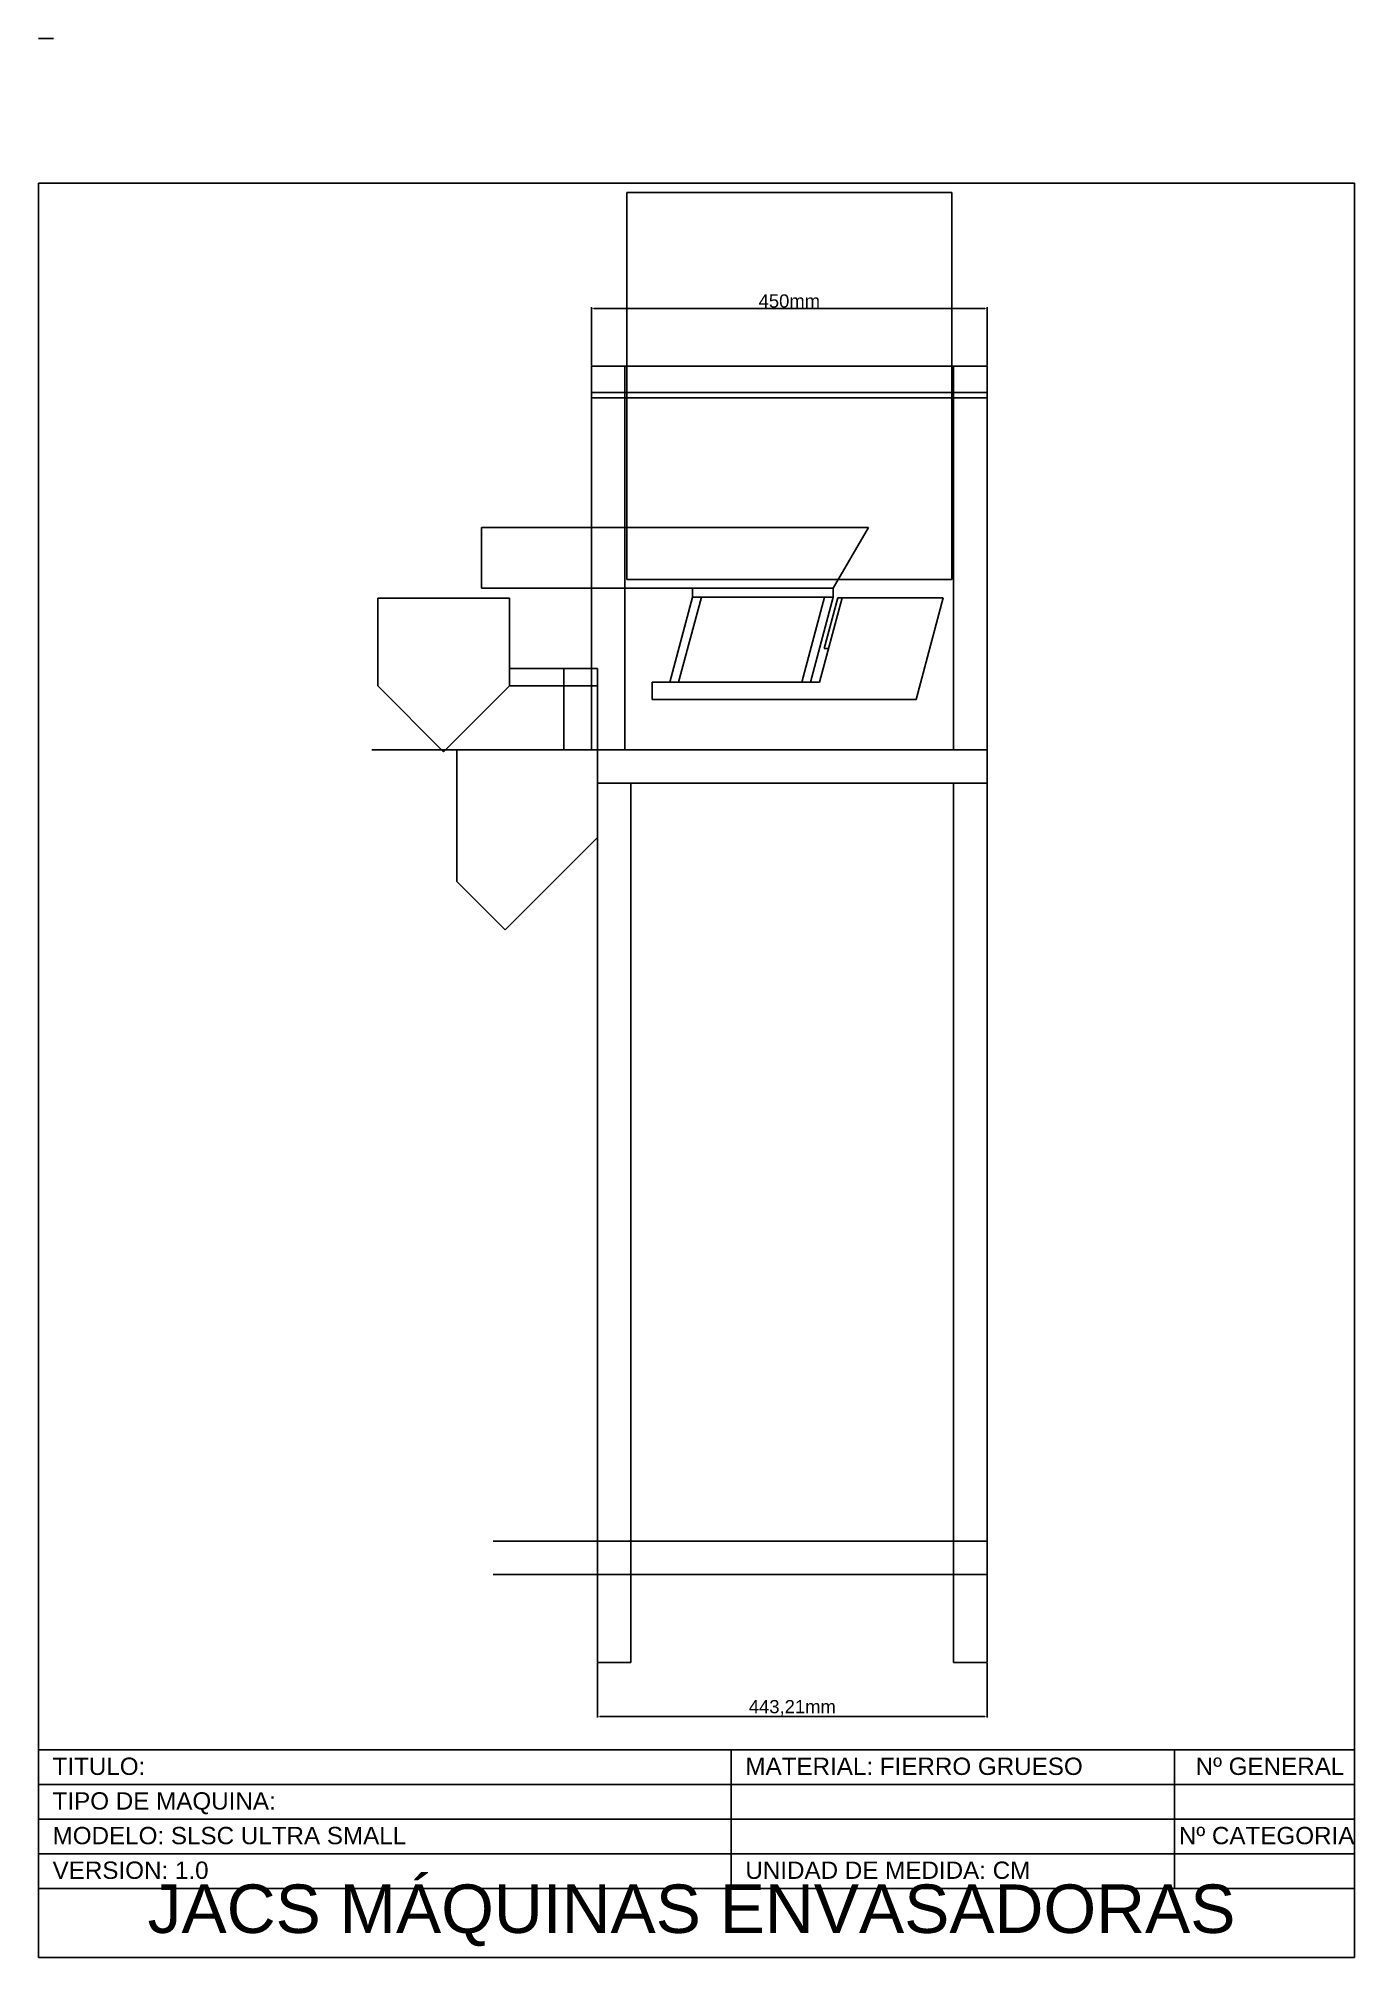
# Paper-space layout 'Layout2' of a CAD drawing. Header units: centimetres, sheet in millimetres. Extents: x 3 to 193, y 0 to 277.
# The model-space entities are those that its viewports show. They can reach past a viewport. Long polylines and large blocks are cut down to what shows.
import ezdxf

# ---------------------------------------------------------------- set-up
doc = ezdxf.new("R2010")
doc.units = ezdxf.units.CM
doc.header["$LTSCALE"] = 0.5
doc.linetypes.add('DASHED2', pattern=[9.525, 6.35, -3.175])
doc.styles.get("Standard").update_dxf_attribs({"font": 'arial.ttf'})
doc.dimstyles.new('ISO-25', dxfattribs={"dimtxt": 15, "dimasz": 2.5, "dimexe": 1.25, "dimexo": 0.625, "dimtad": 1, "dimtxsty": 'Standard', "dimcen": 2.5, "dimclrd": 1, "dimclre": 1, "dimadec": 0, "dimazin": 0, "dimtfac": 1, "dimtmove": 0, "dimatfit": 3, "dimfxl": 1, "dimarcsym": 0})

# ---------------------------------------------------------------- blocks, each defined once
blk = doc.blocks.new('*D147')
at = {"color": 1, "lineweight": -2, "transparency": 16777216}
for p, q in [((6073.3, 57600.6), (6073.3, 57666.8)), ((6075.8, 57665.5), (6520.8, 57665.5)), ((6523.3, 57600.6), (6523.3, 57666.8))]:
    blk.add_line(p, q, dxfattribs=at)
at = {"color": 1, "transparency": 16777216}
for points in [[(6075.8, 57665.9), (6075.8, 57665.1), (6073.3, 57665.5)], [(6520.8, 57665.9), (6520.8, 57665.1), (6523.3, 57665.5)]]:
    blk.add_solid(points, dxfattribs=at)
at = {"layer": 'Defpoints', "color": 0, "transparency": 16777216}
for p in [(6523.3, 57665.5), (6073.3, 57599.9), (6523.3, 57599.9)]:
    blk.add_point(p, dxfattribs=at)
at = {"color": 0, "transparency": 16777216, "insert": (6298.3, 57673.8), "char_height": 15, "attachment_point": 5}
blk.add_mtext('450mm', dxfattribs=at)
blk = doc.blocks.new('*D148')
at = {"color": 1, "lineweight": -2, "transparency": 16777216}
for p, q in [((6080.1, 56124.9), (6080.1, 56063)), ((6523.3, 56124.9), (6523.3, 56063)), ((6082.6, 56064.2), (6520.8, 56064.2))]:
    blk.add_line(p, q, dxfattribs=at)
at = {"color": 1, "transparency": 16777216}
for points in [[(6082.6, 56064.6), (6082.6, 56063.8), (6080.1, 56064.2)], [(6520.8, 56064.6), (6520.8, 56063.8), (6523.3, 56064.2)]]:
    blk.add_solid(points, dxfattribs=at)
at = {"layer": 'Defpoints', "color": 0, "transparency": 16777216}
for p in [(6080.1, 56125.5), (6523.3, 56125.5), (6523.3, 56064.2)]:
    blk.add_point(p, dxfattribs=at)
at = {"color": 0, "transparency": 16777216, "insert": (6301.7, 56073.9), "char_height": 15, "attachment_point": 5}
blk.add_mtext('443,21mm', dxfattribs=at)

msp = doc.modelspace()

# ---------------------------------------------------------------- linework, layer by layer
for p, q in [((6113.487, 57797.175), (6483.084, 57797.175)), ((6113.487, 57797.175), (6113.487, 57357.175)), ((6483.084, 57797.175), (6483.084, 57357.175)), ((6073.285, 57569.942), (6073.285, 57599.942)), ((6073.285, 57599.942), (6523.285, 57599.942)), ((6073.285, 57569.942), (6073.285, 57599.942)), ((6111.385, 57599.942), (6111.385, 57569.942)), ((6485.185, 57599.942), (6485.185, 57569.942)), ((6523.285, 57599.942), (6523.285, 57569.942)), ((6523.285, 57569.942), (6523.285, 57599.942)), ((6523.285, 57569.942), (6073.285, 57569.942)), ((6073.285, 57569.942), (6073.285, 57563.592)), ((6111.385, 57569.942), (6073.285, 57569.942)), ((6111.385, 57569.942), (6073.285, 57569.942)), ((6073.285, 57569.942), (6073.285, 57563.592)), ((6073.285, 57163.592), (6073.285, 57563.592)), ((6073.285, 57563.592), (6111.385, 57563.592)), ((6073.285, 57563.592), (6523.285, 57563.592)), ((6073.285, 57563.592), (6111.385, 57563.592)), ((6111.385, 57563.592), (6111.385, 57569.942)), ((6111.385, 57563.592), (6111.385, 57163.592)), ((6485.185, 57569.942), (6523.285, 57569.942)), ((6485.185, 57569.942), (6523.285, 57569.942)), ((6485.185, 57563.592), (6485.185, 57569.942)), ((6523.285, 57563.592), (6485.185, 57563.592)), ((6485.185, 57563.592), (6485.185, 57163.592)), ((6523.285, 57563.592), (6485.185, 57563.592)), ((6523.285, 57563.592), (6523.285, 57569.942)), ((6523.285, 57569.942), (6523.285, 57563.592)), ((6523.285, 57163.592), (6523.285, 57563.592)), ((6388.285, 57416.457), (5948.285, 57416.457)), ((5948.285, 57416.457), (5948.285, 57347.175)), ((6348.285, 57347.175), (6388.285, 57416.457)), ((6348.285, 57347.175), (6388.285, 57416.457)), ((6348.285, 57347.175), (5948.285, 57347.175)), ((6298.285, 57357.175), (6113.487, 57357.175)), ((6348.285, 57347.175), (6188.285, 57347.175)), ((6188.285, 57347.175), (6188.285, 57337.175)), ((6348.285, 57347.175), (6248.285, 57347.175)), ((6348.285, 57347.175), (6248.285, 57347.175)), ((6298.285, 57357.175), (6255.285, 57357.175)), ((6298.285, 57357.175), (6255.285, 57357.175)), ((6341.285, 57357.175), (6298.285, 57357.175)), ((6341.285, 57357.175), (6298.285, 57357.175)), ((6483.084, 57357.175), (6298.285, 57357.175)), ((6298.285, 57347.175), (6348.285, 57347.175)), ((6298.285, 57347.175), (6348.285, 57347.175)), ((6348.285, 57337.175), (6348.285, 57347.175)), ((5830.077, 57236.071), (5830.077, 57336.071)), ((5830.077, 57336.071), (5980.077, 57336.071)), ((5980.077, 57336.071), (5980.077, 57236.071)), ((5980.077, 57336.071), (5980.077, 57236.071)), ((6188.285, 57337.175), (6162.403, 57240.582)), ((6198.285, 57337.175), (6172.403, 57240.582)), ((6188.285, 57337.175), (6348.285, 57337.175)), ((6188.285, 57337.175), (6198.285, 57337.175)), ((6338.285, 57337.175), (6312.403, 57240.582)), ((6322.403, 57240.582), (6348.285, 57337.175)), ((6358.462, 57336.493), (6332.762, 57240.582)), ((6353.462, 57336.493), (6337.933, 57278.538)), ((6348.285, 57337.175), (6338.285, 57337.175)), ((6358.462, 57336.493), (6353.462, 57336.493)), ((6473.462, 57336.493), (6358.462, 57336.493)), ((6442.403, 57220.582), (6473.462, 57336.493)), ((6337.933, 57278.538), (6342.933, 57278.538)), ((6080.077, 57256.071), (5980.077, 57256.071)), ((6080.077, 57256.071), (6041.977, 57256.071)), ((6041.977, 57256.071), (6041.977, 57163.592)), ((6080.077, 57236.071), (6080.077, 57256.071)), ((5905.077, 57161.071), (5830.077, 57236.071)), ((5980.077, 57236.071), (5905.077, 57161.071)), ((5980.077, 57236.071), (6080.077, 57236.071)), ((6080.077, 57163.592), (6080.077, 57236.071)), ((6162.403, 57240.582), (6142.403, 57240.582)), ((6142.403, 57240.582), (6142.403, 57220.582)), ((6162.403, 57240.582), (6332.762, 57240.582)), ((6142.403, 57220.582), (6442.403, 57220.582)), ((5823.285, 57163.592), (6073.285, 57163.592)), ((6080.077, 57163.592), (5920.077, 57163.592)), ((5920.077, 57163.592), (5920.077, 57063.592)), ((5920.077, 57163.592), (5920.077, 57013.592)), ((6041.977, 57163.592), (6080.077, 57163.592)), ((6073.285, 57163.592), (6523.285, 57163.592)), ((6523.285, 57163.592), (6073.285, 57163.592)), ((6080.077, 57125.492), (6080.077, 57163.592)), ((6080.077, 57163.592), (6080.077, 57063.592)), ((6523.285, 57163.592), (6523.285, 57125.492)), ((6080.077, 56125.492), (6080.077, 57125.492)), ((6080.077, 57125.492), (6118.177, 57125.492)), ((6523.285, 57125.492), (6080.077, 57125.492)), ((6118.177, 57125.492), (6118.177, 56125.492)), ((6523.285, 57125.492), (6485.185, 57125.492)), ((6485.185, 57125.492), (6485.185, 56125.492)), ((6523.285, 56125.492), (6523.285, 57125.492)), ((6080.077, 57063.592), (5975.077, 56958.592)), ((5920.077, 57013.592), (5975.077, 56958.592)), ((5961.385, 56263.592), (6485.185, 56263.592)), ((6485.185, 56225.492), (5961.385, 56225.492)), ((6080.077, 56125.492), (6080.077, 56225.492)), ((6118.177, 56125.492), (6080.077, 56125.492)), ((6485.185, 56125.492), (6523.285, 56125.492))]:
    msp.add_line(p, q)
at = {"linetype": 'DASHED2'}
for p, q in [((6118.177, 56263.592), (6080.077, 56263.592)), ((6118.177, 56225.492), (6118.177, 56263.592)), ((6485.185, 56225.492), (6485.185, 56263.592)), ((6485.185, 56263.592), (6523.285, 56263.592)), ((6485.185, 56263.592), (6485.185, 56225.492)), ((6080.077, 56225.492), (6118.177, 56225.492)), ((6523.285, 56225.492), (6485.185, 56225.492))]:
    msp.add_line(p, q, dxfattribs=at)

# ---------------------------------------------------------------- dimensions: what is measured, and where the dimension line sits
for base, p1, p2, picture, middle in [((6523.285, 57665.523), (6073.285, 57599.942), (6523.285, 57599.942), '*D147', (6298.285, 57673.807)), ((6523.285, 56064.22), (6080.077, 56125.492), (6523.285, 56125.492), '*D148', (6301.681, 56073.859))]:
    dim = msp.add_linear_dim(base=base, p1=p1, p2=p2, dimstyle='ISO-25', override={"dimpost": 'mm'})
    dim.commit()
    dim.dimension.update_dxf_attribs({"geometry": picture, "text_midpoint": middle})

psp = doc.layouts.new('Layout2')

# ---------------------------------------------------------------- linework, layer by layer
for p, q in [((3.11, 276.94), (5.31, 276.94)), ((3.11, 256.06), (3.11, -0.06)), ((3.11, 256.06), (193.11, 256.06)), ((193.11, -0.06), (193.11, 256.06)), ((3.11, 24.94), (3.11, 29.94)), ((3.11, 29.94), (193.11, 29.94)), ((3.11, 29.94), (103.11, 29.94)), ((103.11, 29.94), (103.11, 9.94)), ((193.11, 29.94), (167.11, 29.94)), ((167.11, 29.94), (167.11, 9.94)), ((193.11, 29.94), (168.11, 29.94)), ((193.11, 24.94), (3.11, 24.94)), ((193.11, 19.94), (193.11, 24.94)), ((3.11, 14.94), (3.11, 19.94)), ((3.11, 19.94), (193.11, 19.94)), ((193.11, 14.94), (3.11, 14.94)), ((193.11, 9.94), (193.11, 14.94)), ((3.11, -0.06), (3.11, 9.94)), ((3.11, 9.94), (193.11, 9.94)), ((3.11, -0.06), (193.11, -0.06))]:
    psp.add_line(p, q)

# ---------------------------------------------------------------- texts
at = {"attachment_point": 1}
for s, width, insert, char_height in [('TITULO: ', 100, (5.16, 28.81), 2.5), ('MATERIAL: FIERRO GRUESO', 100, (105.16, 28.81), 2.5), ('Nº GENERAL', 100, (170.16, 28.81), 2.5), ('TIPO DE MAQUINA: ', 100, (5.16, 23.81), 2.5), ('MODELO: SLSC ULTRA SMALL', 100, (5.16, 18.81), 2.5), ('Nº CATEGORIA', 100, (167.74, 18.81), 2.5), ('VERSION: 1.0', 100, (5.16, 13.81), 2.5), ('    JACS MÁQUINAS ENVASADORAS', 186.3441, (8.01, 10.5), 7), ('UNIDAD DE MEDIDA: CM', 100, (105.16, 13.81), 2.5)]:
    psp.add_mtext_dynamic_manual_height_columns(s, width=width, gutter_width=12.5, heights=[0], dxfattribs=dict(at, insert=insert, char_height=char_height))

# ---------------------------------------------------------------- viewports
at = {"layer": '0', "view_target_point": (-247.019, -525.705)}
psp.add_viewport(center=(98.11, 143), size=(190, 226.121), view_center_point=(6439.759, 57442.809), view_height=1781.7831, dxfattribs=at)

doc.saveas('drawing.dxf')
